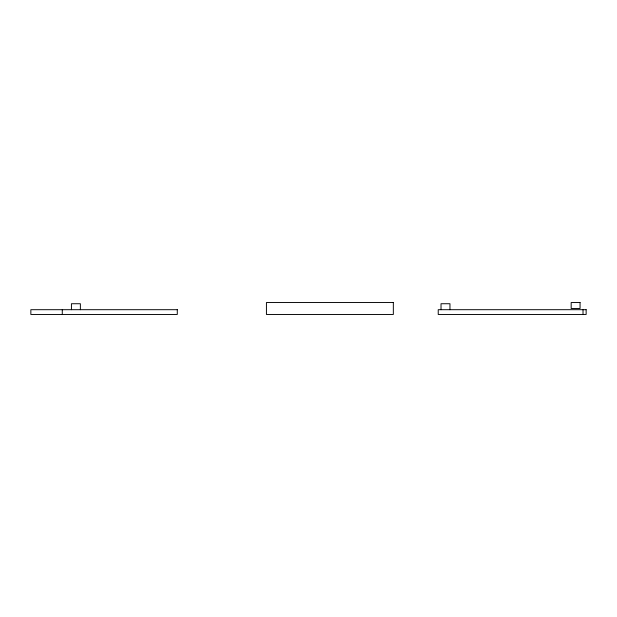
<?xml version="1.0" encoding="UTF-8"?>
<svg xmlns="http://www.w3.org/2000/svg" width="617" height="617" viewBox="0 0 617 617"><rect width="100%" height="100%" fill="white"/><g stroke="black" fill="none" stroke-linecap="round" stroke-linejoin="round"><path stroke-width="0.93" d="M583.019 309.695L583.019 314.462M449.963 309.695L449.963 303.734L441.024 303.734L441.024 309.695M80.372 309.695L80.372 303.734L71.433 303.734L71.433 309.695M62.278 309.695L62.278 314.462M393.337 302.538L266.428 302.538L266.428 314.462L393.337 314.462L393.337 302.538M580.057 302.538L571.172 302.538L571.172 308.5L580.057 308.5L580.057 302.538M177.28 309.695L30.85 309.695L30.85 314.462L177.28 314.462L177.28 309.695M586.15 309.695L438.232 309.695L438.232 314.462L586.15 314.462L586.15 309.695"/></g></svg>
